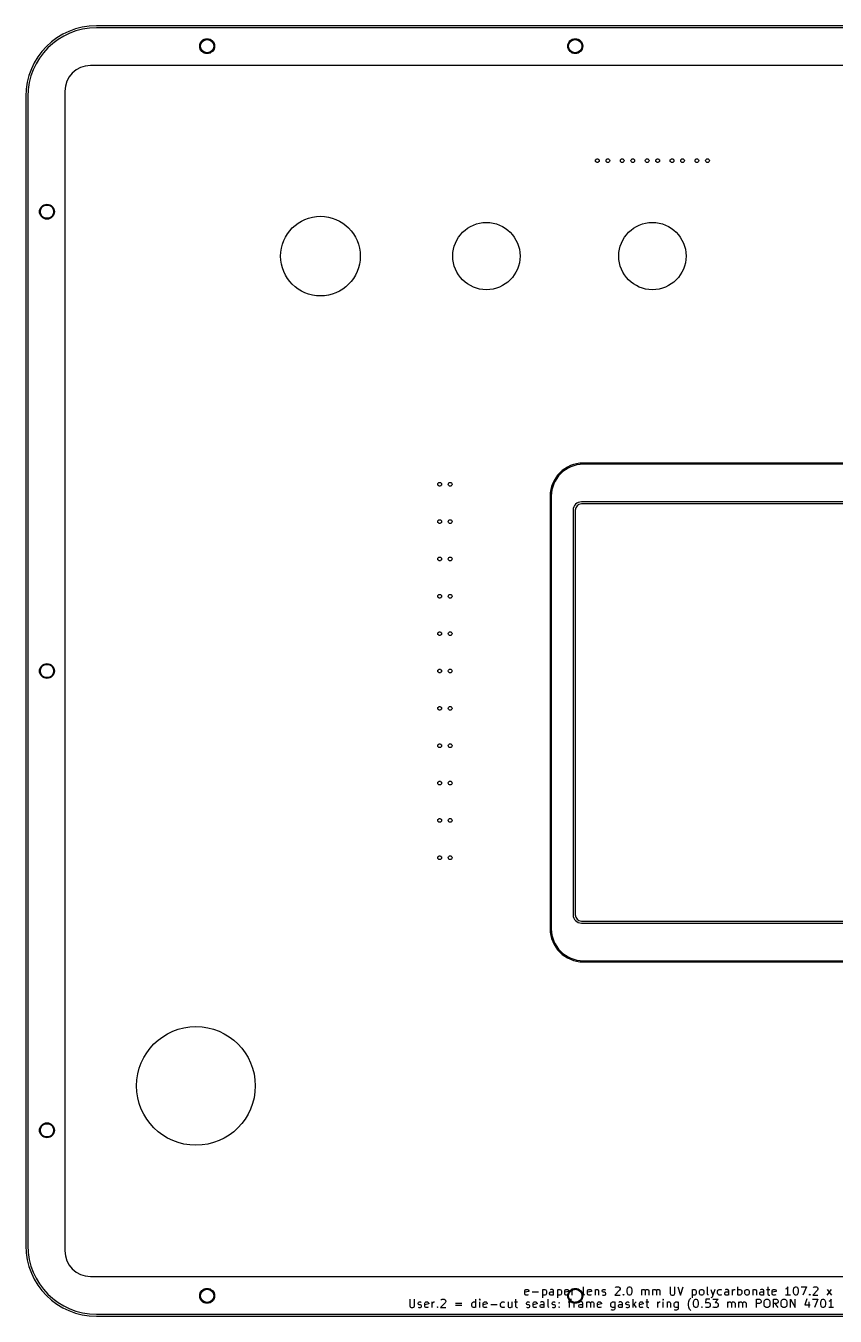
# Model space of a CAD drawing. Header units: millimetres. Extents: x 76 to 518, y -366 to -54.
# Drawn here: x 76 to 271, y -365.5 to -54.5 of the extents above; entities that cross this region are included whole.
import ezdxf

# ---------------------------------------------------------------- set-up
doc = ezdxf.new("R2010")
doc.units = ezdxf.units.MM
doc.layers.add('BLACK', color=7, linetype='CONTINUOUS')
doc.layers.add('WHITE', color=7, linetype='CONTINUOUS')

msp = doc.modelspace()

# ---------------------------------------------------------------- linework, layer by layer
at = {"layer": 'BLACK'}
for centre, radius in [((119.7, -59.4), 1.6), ((208.4, -59.4), 1.6), ((213.73, -87), 0.45), ((216.27, -87), 0.45), ((219.73, -87), 0.45), ((222.27, -87), 0.45), ((225.73, -87), 0.45), ((228.27, -87), 0.45), ((231.73, -87), 0.45), ((234.27, -87), 0.45), ((237.73, -87), 0.45), ((240.27, -87), 0.45), ((81.1, -99.3), 1.6), ((147, -110), 9.599999), ((187, -110), 8.099999), ((227, -110), 8.099999), ((175.73, -165), 0.45), ((178.27, -165), 0.45), ((175.73, -174), 0.45), ((178.27, -174), 0.45), ((175.73, -183), 0.45), ((178.27, -183), 0.45), ((175.73, -192), 0.45), ((178.27, -192), 0.45), ((175.73, -201), 0.45), ((178.27, -201), 0.45), ((81.1, -210), 1.6), ((175.73, -210), 0.45), ((178.27, -210), 0.45), ((175.73, -219), 0.45), ((178.27, -219), 0.45), ((175.73, -228), 0.45), ((178.27, -228), 0.45), ((175.73, -237), 0.45), ((178.27, -237), 0.45), ((175.73, -246), 0.45), ((178.27, -246), 0.45), ((175.73, -255), 0.45), ((178.27, -255), 0.45), ((117, -310), 14.299999), ((81.1, -320.7), 1.6), ((119.7, -360.6), 1.6), ((208.4, -360.6), 1.6)]:
    msp.add_circle(centre, radius, dxfattribs=at)
at = {"layer": 'WHITE', "linetype": 'CONTINUOUS'}
for p, q in [((501, -54.5), (93, -54.5)), ((501, -55), (93, -55)), ((502.45, -64.099999), (91.549999, -64.099999)), ((76, -71.5), (76, -348.5)), ((76.5, -71.5), (76.5, -348.5)), ((85.399999, -70.25), (85.399999, -349.75)), ((383.659999, -159.88), (210.34, -159.88)), ((383.659999, -160.18), (210.34, -160.18)), ((202.34, -167.88), (202.34, -272.12)), ((202.64, -167.88), (202.64, -272.12)), ((376.24, -169.245), (209.89, -169.245)), ((376.24, -169.745), (209.89, -169.745)), ((207.89, -171.245), (207.89, -268.755)), ((208.39, -171.245), (208.39, -268.755)), ((209.89, -270.255), (376.24, -270.255)), ((209.89, -270.755), (376.24, -270.755)), ((210.34, -279.82), (383.659999, -279.82)), ((210.34, -280.12), (383.659999, -280.12)), ((91.549999, -355.9), (502.45, -355.9)), ((196.238084, -359.362019), (196.333322, -359.171542)), ((196.238084, -360.123923), (196.238084, -359.362019)), ((197.190465, -359.552495), (196.238084, -359.742971)), ((196.333322, -360.3144), (196.238084, -360.123923)), ((196.333322, -359.171542), (196.523798, -359.076304)), ((196.523798, -360.409638), (196.333322, -360.3144)), ((196.523798, -359.076304), (196.904751, -359.076304)), ((196.904751, -360.409638), (196.523798, -360.409638)), ((196.904751, -359.076304), (197.095227, -359.171542)), ((197.095227, -360.3144), (196.904751, -360.409638)), ((197.095227, -359.171542), (197.190465, -359.362019)), ((197.190465, -359.362019), (197.190465, -359.552495)), ((198.047608, -359.647733), (199.571418, -359.647733)), ((200.523798, -359.076304), (200.523798, -361.076304)), ((200.523798, -359.171542), (200.714274, -359.076304)), ((200.714274, -360.409638), (200.523798, -360.3144)), ((200.714274, -359.076304), (201.095227, -359.076304)), ((201.095227, -360.409638), (200.714274, -360.409638)), ((201.095227, -359.076304), (201.285703, -359.171542)), ((201.285703, -360.3144), (201.095227, -360.409638)), ((201.285703, -359.171542), (201.380941, -359.26678)), ((201.380941, -360.219161), (201.285703, -360.3144)), ((201.380941, -359.26678), (201.476179, -359.457257)), ((201.476179, -360.028685), (201.380941, -360.219161)), ((201.476179, -359.457257), (201.476179, -360.028685)), ((202.238084, -359.933447), (202.333322, -359.742971)), ((202.238084, -360.123923), (202.238084, -359.933447)), ((202.333322, -360.3144), (202.238084, -360.123923)), ((202.523798, -359.076304), (202.333322, -359.171542)), ((202.333322, -359.742971), (202.523798, -359.647733)), ((202.523798, -360.409638), (202.333322, -360.3144)), ((202.904751, -359.076304), (202.523798, -359.076304)), ((202.523798, -359.647733), (202.999989, -359.647733)), ((202.999989, -360.409638), (202.523798, -360.409638)), ((203.095227, -359.171542), (202.904751, -359.076304)), ((202.999989, -359.647733), (203.190465, -359.552495)), ((203.190465, -360.3144), (202.999989, -360.409638)), ((203.190465, -359.362019), (203.095227, -359.171542)), ((203.190465, -360.409638), (203.190465, -359.362019)), ((204.142846, -359.076304), (204.142846, -361.076304)), ((204.142846, -359.171542), (204.333322, -359.076304)), ((204.333322, -360.409638), (204.142846, -360.3144)), ((204.333322, -359.076304), (204.714275, -359.076304)), ((204.714275, -360.409638), (204.333322, -360.409638)), ((204.714275, -359.076304), (204.904751, -359.171542)), ((204.904751, -360.3144), (204.714275, -360.409638)), ((204.904751, -359.171542), (204.999989, -359.26678)), ((204.999989, -360.219161), (204.904751, -360.3144)), ((204.999989, -359.26678), (205.095227, -359.457257)), ((205.095227, -360.028685), (204.999989, -360.219161)), ((205.095227, -359.457257), (205.095227, -360.028685)), ((205.857132, -359.362019), (205.95237, -359.171542)), ((205.857132, -360.123923), (205.857132, -359.362019)), ((206.809513, -359.552495), (205.857132, -359.742971)), ((205.95237, -360.3144), (205.857132, -360.123923)), ((205.95237, -359.171542), (206.142846, -359.076304)), ((206.142846, -360.409638), (205.95237, -360.3144)), ((206.142846, -359.076304), (206.523799, -359.076304)), ((206.523799, -360.409638), (206.142846, -360.409638)), ((206.523799, -359.076304), (206.714275, -359.171542)), ((206.714275, -360.3144), (206.523799, -360.409638)), ((206.714275, -359.171542), (206.809513, -359.362019)), ((206.809513, -359.362019), (206.809513, -359.552495)), ((207.666656, -360.409638), (207.666656, -359.076304)), ((207.666656, -359.457257), (207.761894, -359.26678)), ((207.761894, -359.26678), (207.857132, -359.171542)), ((207.857132, -359.171542), (208.047608, -359.076304)), ((208.047608, -359.076304), (208.238085, -359.076304)), ((210.428561, -360.123923), (210.428561, -358.409638)), ((210.523799, -360.3144), (210.428561, -360.123923)), ((210.714275, -360.409638), (210.523799, -360.3144)), ((211.380942, -359.362019), (211.47618, -359.171542)), ((211.380942, -360.123923), (211.380942, -359.362019)), ((212.333323, -359.552495), (211.380942, -359.742971)), ((211.47618, -360.3144), (211.380942, -360.123923)), ((211.47618, -359.171542), (211.666656, -359.076304)), ((211.666656, -360.409638), (211.47618, -360.3144)), ((211.666656, -359.076304), (212.047609, -359.076304)), ((212.047609, -360.409638), (211.666656, -360.409638)), ((212.047609, -359.076304), (212.238085, -359.171542)), ((212.238085, -360.3144), (212.047609, -360.409638)), ((212.238085, -359.171542), (212.333323, -359.362019)), ((212.333323, -359.362019), (212.333323, -359.552495)), ((213.190466, -359.076304), (213.190466, -360.409638)), ((213.190466, -359.26678), (213.285704, -359.171542)), ((213.285704, -359.171542), (213.47618, -359.076304)), ((213.47618, -359.076304), (213.761895, -359.076304)), ((213.761895, -359.076304), (213.952371, -359.171542)), ((213.952371, -359.171542), (214.047609, -359.362019)), ((214.047609, -359.362019), (214.047609, -360.409638)), ((214.904752, -359.362019), (214.99999, -359.171542)), ((214.904752, -359.457257), (214.904752, -359.362019)), ((214.99999, -359.647733), (214.904752, -359.457257)), ((214.904752, -360.3144), (215.095228, -360.409638)), ((214.99999, -359.171542), (215.190466, -359.076304)), ((215.190466, -359.742971), (214.99999, -359.647733)), ((215.095228, -360.409638), (215.47618, -360.409638)), ((215.190466, -359.076304), (215.47618, -359.076304)), ((215.47618, -359.742971), (215.190466, -359.742971)), ((215.47618, -359.076304), (215.666657, -359.171542)), ((215.666657, -359.838209), (215.47618, -359.742971)), ((215.47618, -360.409638), (215.666657, -360.3144)), ((215.761895, -360.028685), (215.666657, -359.838209)), ((215.666657, -360.3144), (215.761895, -360.123923)), ((215.761895, -360.123923), (215.761895, -360.028685)), ((219.095229, -359.26678), (217.952372, -360.409638)), ((217.952372, -360.409638), (219.190467, -360.409638)), ((218.04761, -358.600114), (218.142848, -358.504876)), ((218.142848, -358.504876), (218.333324, -358.409638)), ((218.333324, -358.409638), (218.809515, -358.409638)), ((218.809515, -358.409638), (218.999991, -358.504876)), ((218.999991, -358.504876), (219.095229, -358.600114)), ((219.095229, -358.600114), (219.190467, -358.79059)), ((219.190467, -358.981066), (219.095229, -359.26678)), ((219.190467, -358.79059), (219.190467, -358.981066)), ((219.952372, -360.3144), (220.04761, -360.219161)), ((220.04761, -360.409638), (219.952372, -360.3144)), ((220.04761, -360.219161), (220.142848, -360.3144)), ((220.04761, -360.219161), (220.04761, -360.409638)), ((220.142848, -360.3144), (220.04761, -360.409638)), ((220.904753, -359.171542), (220.999991, -358.79059)), ((220.904753, -359.647733), (220.904753, -359.171542)), ((220.999991, -360.028685), (220.904753, -359.647733)), ((220.999991, -358.79059), (221.095229, -358.600114)), ((221.095229, -360.219161), (220.999991, -360.028685)), ((221.095229, -358.600114), (221.190467, -358.504876)), ((221.190467, -360.3144), (221.095229, -360.219161)), ((221.190467, -358.504876), (221.380943, -358.409638)), ((221.380943, -360.409638), (221.190467, -360.3144)), ((221.380943, -358.409638), (221.57142, -358.409638)), ((221.57142, -360.409638), (221.380943, -360.409638)), ((221.57142, -358.409638), (221.761896, -358.504876)), ((221.761896, -360.3144), (221.57142, -360.409638)), ((221.761896, -358.504876), (221.857134, -358.600114)), ((221.857134, -360.219161), (221.761896, -360.3144)), ((221.857134, -358.600114), (221.952372, -358.79059)), ((221.952372, -360.028685), (221.857134, -360.219161)), ((221.952372, -358.79059), (222.04761, -359.171542)), ((222.04761, -359.647733), (221.952372, -360.028685)), ((222.04761, -359.171542), (222.04761, -359.647733)), ((224.428563, -360.409638), (224.428563, -359.076304)), ((224.428563, -359.26678), (224.523801, -359.171542)), ((224.523801, -359.171542), (224.714277, -359.076304)), ((224.714277, -359.076304), (224.999992, -359.076304)), ((224.999992, -359.076304), (225.190468, -359.171542)), ((225.190468, -359.171542), (225.285706, -359.362019)), ((225.285706, -359.362019), (225.380944, -359.171542)), ((225.285706, -359.362019), (225.285706, -360.409638)), ((225.380944, -359.171542), (225.57142, -359.076304)), ((225.57142, -359.076304), (225.857134, -359.076304)), ((225.857134, -359.076304), (226.047611, -359.171542)), ((226.047611, -359.171542), (226.142849, -359.362019)), ((226.142849, -359.362019), (226.142849, -360.409638)), ((227.09523, -360.409638), (227.09523, -359.076304)), ((227.09523, -359.26678), (227.190468, -359.171542)), ((227.190468, -359.171542), (227.380944, -359.076304)), ((227.380944, -359.076304), (227.666659, -359.076304)), ((227.666659, -359.076304), (227.857135, -359.171542)), ((227.857135, -359.171542), (227.952373, -359.362019)), ((227.952373, -359.362019), (228.047611, -359.171542)), ((227.952373, -359.362019), (227.952373, -360.409638)), ((228.047611, -359.171542), (228.238087, -359.076304)), ((228.238087, -359.076304), (228.523801, -359.076304)), ((228.523801, -359.076304), (228.714278, -359.171542)), ((228.714278, -359.171542), (228.809516, -359.362019)), ((228.809516, -359.362019), (228.809516, -360.409638)), ((231.285707, -358.409638), (231.285707, -360.028685)), ((231.285707, -360.028685), (231.380945, -360.219161)), ((231.380945, -360.219161), (231.476183, -360.3144)), ((231.476183, -360.3144), (231.666659, -360.409638)), ((231.666659, -360.409638), (232.047612, -360.409638)), ((232.047612, -360.409638), (232.238088, -360.3144)), ((232.238088, -360.3144), (232.333326, -360.219161)), ((232.333326, -360.219161), (232.428564, -360.028685)), ((232.428564, -360.028685), (232.428564, -358.409638)), ((233.095231, -358.409638), (233.761897, -360.409638)), ((233.761897, -360.409638), (234.428564, -358.409638)), ((236.619041, -359.076304), (236.619041, -361.076304)), ((236.619041, -359.171542), (236.809517, -359.076304)), ((236.809517, -360.409638), (236.619041, -360.3144)), ((236.809517, -359.076304), (237.19047, -359.076304)), ((237.19047, -360.409638), (236.809517, -360.409638)), ((237.19047, -359.076304), (237.380946, -359.171542)), ((237.380946, -360.3144), (237.19047, -360.409638)), ((237.380946, -359.171542), (237.476184, -359.26678)), ((237.476184, -360.219161), (237.380946, -360.3144)), ((237.476184, -359.26678), (237.571422, -359.457257)), ((237.571422, -360.028685), (237.476184, -360.219161)), ((237.571422, -359.457257), (237.571422, -360.028685)), ((238.333327, -359.457257), (238.428565, -359.26678)), ((238.333327, -360.028685), (238.333327, -359.457257)), ((238.428565, -360.219161), (238.333327, -360.028685)), ((238.428565, -359.26678), (238.523803, -359.171542)), ((238.523803, -360.3144), (238.428565, -360.219161)), ((238.523803, -359.171542), (238.714279, -359.076304)), ((238.714279, -360.409638), (238.523803, -360.3144)), ((238.714279, -359.076304), (238.999994, -359.076304)), ((238.999994, -360.409638), (238.714279, -360.409638)), ((238.999994, -359.076304), (239.19047, -359.171542)), ((239.19047, -360.3144), (238.999994, -360.409638)), ((239.19047, -359.171542), (239.285708, -359.26678)), ((239.285708, -360.219161), (239.19047, -360.3144)), ((239.285708, -359.26678), (239.380946, -359.457257)), ((239.380946, -360.028685), (239.285708, -360.219161)), ((239.380946, -359.457257), (239.380946, -360.028685)), ((240.238089, -360.123923), (240.238089, -358.409638)), ((240.333327, -360.3144), (240.238089, -360.123923)), ((240.523803, -360.409638), (240.333327, -360.3144)), ((241.095232, -359.076304), (241.571422, -360.409638)), ((241.571422, -360.409638), (241.380946, -360.885828)), ((242.047613, -359.076304), (241.571422, -360.409638)), ((242.71428, -359.457257), (242.809518, -359.26678)), ((242.71428, -360.028685), (242.71428, -359.457257)), ((242.809518, -360.219161), (242.71428, -360.028685)), ((242.809518, -359.26678), (242.904756, -359.171542)), ((242.904756, -360.3144), (242.809518, -360.219161)), ((242.904756, -359.171542), (243.095232, -359.076304)), ((243.095232, -360.409638), (242.904756, -360.3144)), ((243.095232, -359.076304), (243.476185, -359.076304)), ((243.476185, -360.409638), (243.095232, -360.409638)), ((243.476185, -359.076304), (243.666661, -359.171542)), ((243.666661, -360.3144), (243.476185, -360.409638)), ((244.428566, -359.933447), (244.523804, -359.742971)), ((244.428566, -360.123923), (244.428566, -359.933447)), ((244.523804, -360.3144), (244.428566, -360.123923)), ((244.71428, -359.076304), (244.523804, -359.171542)), ((244.523804, -359.742971), (244.71428, -359.647733)), ((244.71428, -360.409638), (244.523804, -360.3144)), ((245.095233, -359.076304), (244.71428, -359.076304)), ((244.71428, -359.647733), (245.190471, -359.647733)), ((245.190471, -360.409638), (244.71428, -360.409638)), ((245.285709, -359.171542), (245.095233, -359.076304)), ((245.190471, -359.647733), (245.380947, -359.552495)), ((245.380947, -360.3144), (245.190471, -360.409638)), ((245.380947, -359.362019), (245.285709, -359.171542)), ((245.380947, -360.409638), (245.380947, -359.362019)), ((246.333328, -360.409638), (246.333328, -359.076304)), ((246.333328, -359.457257), (246.428566, -359.26678)), ((246.428566, -359.26678), (246.523804, -359.171542)), ((246.523804, -359.171542), (246.71428, -359.076304)), ((246.71428, -359.076304), (246.904757, -359.076304)), ((247.571423, -360.409638), (247.571423, -358.409638)), ((247.571423, -359.171542), (247.761899, -359.076304)), ((247.761899, -360.409638), (247.571423, -360.3144)), ((247.761899, -359.076304), (248.142852, -359.076304)), ((248.142852, -360.409638), (247.761899, -360.409638)), ((248.142852, -359.076304), (248.333328, -359.171542)), ((248.333328, -360.3144), (248.142852, -360.409638)), ((248.333328, -359.171542), (248.428566, -359.26678)), ((248.428566, -360.219161), (248.333328, -360.3144)), ((248.428566, -359.26678), (248.523804, -359.457257)), ((248.523804, -360.028685), (248.428566, -360.219161)), ((248.523804, -359.457257), (248.523804, -360.028685)), ((249.285709, -359.457257), (249.380947, -359.26678)), ((249.285709, -360.028685), (249.285709, -359.457257)), ((249.380947, -360.219161), (249.285709, -360.028685)), ((249.380947, -359.26678), (249.476185, -359.171542)), ((249.476185, -360.3144), (249.380947, -360.219161)), ((249.476185, -359.171542), (249.666661, -359.076304)), ((249.666661, -360.409638), (249.476185, -360.3144)), ((249.666661, -359.076304), (249.952376, -359.076304)), ((249.952376, -360.409638), (249.666661, -360.409638)), ((249.952376, -359.076304), (250.142852, -359.171542)), ((250.142852, -360.3144), (249.952376, -360.409638)), ((250.142852, -359.171542), (250.23809, -359.26678)), ((250.23809, -360.219161), (250.142852, -360.3144)), ((250.23809, -359.26678), (250.333328, -359.457257)), ((250.333328, -360.028685), (250.23809, -360.219161)), ((250.333328, -359.457257), (250.333328, -360.028685)), ((251.190471, -359.076304), (251.190471, -360.409638)), ((251.190471, -359.26678), (251.285709, -359.171542)), ((251.285709, -359.171542), (251.476185, -359.076304)), ((251.476185, -359.076304), (251.7619, -359.076304)), ((251.7619, -359.076304), (251.952376, -359.171542)), ((251.952376, -359.171542), (252.047614, -359.362019)), ((252.047614, -359.362019), (252.047614, -360.409638)), ((252.904757, -359.933447), (252.999995, -359.742971)), ((252.904757, -360.123923), (252.904757, -359.933447)), ((252.999995, -360.3144), (252.904757, -360.123923)), ((253.190471, -359.076304), (252.999995, -359.171542)), ((252.999995, -359.742971), (253.190471, -359.647733)), ((253.190471, -360.409638), (252.999995, -360.3144)), ((253.571424, -359.076304), (253.190471, -359.076304)), ((253.190471, -359.647733), (253.666662, -359.647733)), ((253.666662, -360.409638), (253.190471, -360.409638)), ((253.7619, -359.171542), (253.571424, -359.076304)), ((253.666662, -359.647733), (253.857138, -359.552495)), ((253.857138, -360.3144), (253.666662, -360.409638)), ((253.857138, -359.362019), (253.7619, -359.171542)), ((253.857138, -360.409638), (253.857138, -359.362019)), ((254.523805, -359.076304), (255.285709, -359.076304)), ((254.809519, -358.409638), (254.809519, -360.123923)), ((254.809519, -360.123923), (254.904757, -360.3144)), ((254.904757, -360.3144), (255.095233, -360.409638)), ((255.095233, -360.409638), (255.285709, -360.409638)), ((255.857138, -359.362019), (255.952376, -359.171542)), ((255.857138, -360.123923), (255.857138, -359.362019)), ((256.809519, -359.552495), (255.857138, -359.742971)), ((255.952376, -360.3144), (255.857138, -360.123923)), ((255.952376, -359.171542), (256.142852, -359.076304)), ((256.142852, -360.409638), (255.952376, -360.3144)), ((256.142852, -359.076304), (256.523805, -359.076304)), ((256.523805, -360.409638), (256.142852, -360.409638)), ((256.523805, -359.076304), (256.714281, -359.171542)), ((256.714281, -360.3144), (256.523805, -360.409638)), ((256.714281, -359.171542), (256.809519, -359.362019)), ((256.809519, -359.362019), (256.809519, -359.552495)), ((259.28571, -358.885828), (259.095234, -358.981066)), ((260.238091, -360.409638), (259.095234, -360.409638)), ((259.476186, -358.695352), (259.28571, -358.885828)), ((259.666662, -358.409638), (259.476186, -358.695352)), ((259.666662, -360.409638), (259.666662, -358.409638)), ((260.999996, -359.171542), (261.095234, -358.79059)), ((260.999996, -359.647733), (260.999996, -359.171542)), ((261.095234, -360.028685), (260.999996, -359.647733)), ((261.095234, -358.79059), (261.190472, -358.600114)), ((261.190472, -360.219161), (261.095234, -360.028685)), ((261.190472, -358.600114), (261.28571, -358.504876)), ((261.28571, -360.3144), (261.190472, -360.219161)), ((261.28571, -358.504876), (261.476186, -358.409638)), ((261.476186, -360.409638), (261.28571, -360.3144)), ((261.476186, -358.409638), (261.666663, -358.409638)), ((261.666663, -360.409638), (261.476186, -360.409638)), ((261.666663, -358.409638), (261.857139, -358.504876)), ((261.857139, -360.3144), (261.666663, -360.409638)), ((261.857139, -358.504876), (261.952377, -358.600114)), ((261.952377, -360.219161), (261.857139, -360.3144)), ((261.952377, -358.600114), (262.047615, -358.79059)), ((262.047615, -360.028685), (261.952377, -360.219161)), ((262.047615, -358.79059), (262.142853, -359.171542)), ((262.142853, -359.647733), (262.047615, -360.028685)), ((262.142853, -359.171542), (262.142853, -359.647733)), ((262.80952, -358.409638), (264.142853, -358.409638)), ((264.142853, -358.409638), (263.28571, -360.409638)), ((264.80952, -360.3144), (264.904758, -360.219161)), ((264.904758, -360.409638), (264.80952, -360.3144)), ((264.904758, -360.219161), (264.999996, -360.3144)), ((264.904758, -360.219161), (264.904758, -360.409638)), ((264.999996, -360.3144), (264.904758, -360.409638)), ((266.80952, -359.26678), (265.666663, -360.409638)), ((265.666663, -360.409638), (266.904758, -360.409638)), ((265.761901, -358.600114), (265.857139, -358.504876)), ((265.857139, -358.504876), (266.047615, -358.409638)), ((266.047615, -358.409638), (266.523806, -358.409638)), ((266.523806, -358.409638), (266.714282, -358.504876)), ((266.714282, -358.504876), (266.80952, -358.600114)), ((266.80952, -358.600114), (266.904758, -358.79059)), ((266.904758, -358.981066), (266.80952, -359.26678)), ((266.904758, -358.79059), (266.904758, -358.981066)), ((269.095235, -360.409638), (270.142854, -359.076304)), ((269.095235, -359.076304), (270.142854, -360.409638)), ((168.523797, -361.409638), (168.523797, -363.028685)), ((168.523797, -363.028685), (168.619035, -363.219161)), ((168.619035, -363.219161), (168.714273, -363.3144)), ((168.714273, -363.3144), (168.904749, -363.409638)), ((168.904749, -363.409638), (169.285702, -363.409638)), ((169.285702, -363.409638), (169.476178, -363.3144)), ((169.476178, -363.3144), (169.571416, -363.219161)), ((169.571416, -363.219161), (169.666654, -363.028685)), ((169.666654, -363.028685), (169.666654, -361.409638)), ((170.523797, -362.362019), (170.619035, -362.171542)), ((170.523797, -362.457257), (170.523797, -362.362019)), ((170.619035, -362.647733), (170.523797, -362.457257)), ((170.523797, -363.3144), (170.714273, -363.409638)), ((170.619035, -362.171542), (170.809511, -362.076304)), ((170.809511, -362.742971), (170.619035, -362.647733)), ((170.714273, -363.409638), (171.095225, -363.409638)), ((170.809511, -362.076304), (171.095225, -362.076304)), ((171.095225, -362.742971), (170.809511, -362.742971)), ((171.095225, -362.076304), (171.285702, -362.171542)), ((171.285702, -362.838209), (171.095225, -362.742971)), ((171.095225, -363.409638), (171.285702, -363.3144)), ((171.38094, -363.028685), (171.285702, -362.838209)), ((171.285702, -363.3144), (171.38094, -363.123923)), ((171.38094, -363.123923), (171.38094, -363.028685)), ((172.142845, -362.362019), (172.238083, -362.171542)), ((172.142845, -363.123923), (172.142845, -362.362019)), ((173.095226, -362.552495), (172.142845, -362.742971)), ((172.238083, -363.3144), (172.142845, -363.123923)), ((172.238083, -362.171542), (172.428559, -362.076304)), ((172.428559, -363.409638), (172.238083, -363.3144)), ((172.428559, -362.076304), (172.809512, -362.076304)), ((172.809512, -363.409638), (172.428559, -363.409638)), ((172.809512, -362.076304), (172.999988, -362.171542)), ((172.999988, -363.3144), (172.809512, -363.409638)), ((172.999988, -362.171542), (173.095226, -362.362019)), ((173.095226, -362.362019), (173.095226, -362.552495)), ((173.952369, -363.409638), (173.952369, -362.076304)), ((173.952369, -362.457257), (174.047607, -362.26678)), ((174.047607, -362.26678), (174.142845, -362.171542)), ((174.142845, -362.171542), (174.333321, -362.076304)), ((174.333321, -362.076304), (174.523798, -362.076304)), ((175.095226, -363.3144), (175.190464, -363.219161)), ((175.190464, -363.409638), (175.095226, -363.3144)), ((175.190464, -363.219161), (175.285702, -363.3144)), ((175.190464, -363.219161), (175.190464, -363.409638)), ((175.285702, -363.3144), (175.190464, -363.409638)), ((177.095226, -362.26678), (175.952369, -363.409638)), ((175.952369, -363.409638), (177.190464, -363.409638)), ((176.047607, -361.600114), (176.142845, -361.504876)), ((176.142845, -361.504876), (176.333321, -361.409638)), ((176.333321, -361.409638), (176.809512, -361.409638)), ((176.809512, -361.409638), (176.999988, -361.504876)), ((176.999988, -361.504876), (177.095226, -361.600114)), ((177.095226, -361.600114), (177.190464, -361.79059)), ((177.190464, -361.981066), (177.095226, -362.26678)), ((177.190464, -361.79059), (177.190464, -361.981066)), ((179.571417, -362.362019), (181.095227, -362.362019)), ((181.095227, -362.933447), (179.571417, -362.933447)), ((183.476179, -362.457257), (183.571417, -362.26678)), ((183.476179, -363.028685), (183.476179, -362.457257)), ((183.571417, -363.219161), (183.476179, -363.028685)), ((183.571417, -362.26678), (183.666655, -362.171542)), ((183.666655, -363.3144), (183.571417, -363.219161)), ((183.666655, -362.171542), (183.857131, -362.076304)), ((183.857131, -363.409638), (183.666655, -363.3144)), ((183.857131, -362.076304), (184.238084, -362.076304)), ((184.238084, -363.409638), (183.857131, -363.409638)), ((184.238084, -362.076304), (184.42856, -362.171542)), ((184.42856, -363.3144), (184.238084, -363.409638)), ((184.42856, -363.409638), (184.42856, -361.409638)), ((185.380941, -361.409638), (185.285703, -361.504876)), ((185.285703, -361.504876), (185.380941, -361.600114)), ((185.476179, -361.504876), (185.380941, -361.409638)), ((185.380941, -361.409638), (185.380941, -361.600114)), ((185.380941, -361.600114), (185.476179, -361.504876)), ((185.380941, -363.409638), (185.380941, -362.076304)), ((186.238084, -362.362019), (186.333322, -362.171542)), ((186.238084, -363.123923), (186.238084, -362.362019)), ((187.190465, -362.552495), (186.238084, -362.742971)), ((186.333322, -363.3144), (186.238084, -363.123923)), ((186.333322, -362.171542), (186.523798, -362.076304)), ((186.523798, -363.409638), (186.333322, -363.3144)), ((186.523798, -362.076304), (186.904751, -362.076304)), ((186.904751, -363.409638), (186.523798, -363.409638)), ((186.904751, -362.076304), (187.095227, -362.171542)), ((187.095227, -363.3144), (186.904751, -363.409638)), ((187.095227, -362.171542), (187.190465, -362.362019)), ((187.190465, -362.362019), (187.190465, -362.552495)), ((188.047608, -362.647733), (189.571418, -362.647733)), ((190.42856, -362.457257), (190.523798, -362.26678)), ((190.42856, -363.028685), (190.42856, -362.457257)), ((190.523798, -363.219161), (190.42856, -363.028685)), ((190.523798, -362.26678), (190.619036, -362.171542)), ((190.619036, -363.3144), (190.523798, -363.219161)), ((190.619036, -362.171542), (190.809512, -362.076304)), ((190.809512, -363.409638), (190.619036, -363.3144)), ((190.809512, -362.076304), (191.190465, -362.076304)), ((191.190465, -363.409638), (190.809512, -363.409638)), ((191.190465, -362.076304), (191.380941, -362.171542)), ((191.380941, -363.3144), (191.190465, -363.409638)), ((192.238084, -362.076304), (192.238084, -363.123923)), ((192.238084, -363.123923), (192.333322, -363.3144)), ((192.333322, -363.3144), (192.523798, -363.409638)), ((192.523798, -363.409638), (192.809513, -363.409638)), ((192.809513, -363.409638), (192.999989, -363.3144)), ((192.999989, -363.3144), (193.095227, -363.219161)), ((193.095227, -362.076304), (193.095227, -363.409638)), ((193.761894, -362.076304), (194.523798, -362.076304)), ((194.047608, -361.409638), (194.047608, -363.123923)), ((194.047608, -363.123923), (194.142846, -363.3144)), ((194.142846, -363.3144), (194.333322, -363.409638)), ((194.333322, -363.409638), (194.523798, -363.409638)), ((196.619037, -362.362019), (196.714275, -362.171542)), ((196.619037, -362.457257), (196.619037, -362.362019)), ((196.714275, -362.647733), (196.619037, -362.457257)), ((196.619037, -363.3144), (196.809513, -363.409638)), ((196.714275, -362.171542), (196.904751, -362.076304)), ((196.904751, -362.742971), (196.714275, -362.647733)), ((196.809513, -363.409638), (197.190465, -363.409638)), ((196.904751, -362.076304), (197.190465, -362.076304)), ((197.190465, -362.742971), (196.904751, -362.742971)), ((197.190465, -362.076304), (197.380942, -362.171542)), ((197.380942, -362.838209), (197.190465, -362.742971)), ((197.190465, -363.409638), (197.380942, -363.3144)), ((197.47618, -363.028685), (197.380942, -362.838209)), ((197.380942, -363.3144), (197.47618, -363.123923)), ((197.47618, -363.123923), (197.47618, -363.028685)), ((198.238085, -362.362019), (198.333323, -362.171542)), ((198.238085, -363.123923), (198.238085, -362.362019)), ((199.190466, -362.552495), (198.238085, -362.742971)), ((198.333323, -363.3144), (198.238085, -363.123923)), ((198.333323, -362.171542), (198.523799, -362.076304)), ((198.523799, -363.409638), (198.333323, -363.3144)), ((198.523799, -362.076304), (198.904752, -362.076304)), ((198.904752, -363.409638), (198.523799, -363.409638)), ((198.904752, -362.076304), (199.095228, -362.171542)), ((199.095228, -363.3144), (198.904752, -363.409638)), ((199.095228, -362.171542), (199.190466, -362.362019)), ((199.190466, -362.362019), (199.190466, -362.552495)), ((199.952371, -362.933447), (200.047609, -362.742971)), ((199.952371, -363.123923), (199.952371, -362.933447)), ((200.047609, -363.3144), (199.952371, -363.123923)), ((200.238085, -362.076304), (200.047609, -362.171542)), ((200.047609, -362.742971), (200.238085, -362.647733)), ((200.238085, -363.409638), (200.047609, -363.3144)), ((200.619038, -362.076304), (200.238085, -362.076304)), ((200.238085, -362.647733), (200.714276, -362.647733)), ((200.714276, -363.409638), (200.238085, -363.409638)), ((200.809514, -362.171542), (200.619038, -362.076304)), ((200.714276, -362.647733), (200.904752, -362.552495)), ((200.904752, -363.3144), (200.714276, -363.409638)), ((200.904752, -362.362019), (200.809514, -362.171542)), ((200.904752, -363.409638), (200.904752, -362.362019)), ((201.857133, -363.123923), (201.857133, -361.409638)), ((201.952371, -363.3144), (201.857133, -363.123923)), ((202.142847, -363.409638), (201.952371, -363.3144)), ((202.809514, -362.362019), (202.904752, -362.171542)), ((202.809514, -362.457257), (202.809514, -362.362019)), ((202.904752, -362.647733), (202.809514, -362.457257)), ((202.809514, -363.3144), (202.99999, -363.409638)), ((202.904752, -362.171542), (203.095228, -362.076304)), ((203.095228, -362.742971), (202.904752, -362.647733)), ((202.99999, -363.409638), (203.380942, -363.409638)), ((203.095228, -362.076304), (203.380942, -362.076304)), ((203.380942, -362.742971), (203.095228, -362.742971)), ((203.380942, -362.076304), (203.571419, -362.171542)), ((203.571419, -362.838209), (203.380942, -362.742971)), ((203.380942, -363.409638), (203.571419, -363.3144)), ((203.666657, -363.028685), (203.571419, -362.838209)), ((203.571419, -363.3144), (203.666657, -363.123923)), ((203.666657, -363.123923), (203.666657, -363.028685)), ((204.428562, -362.26678), (204.5238, -362.171542)), ((204.5238, -362.362019), (204.428562, -362.26678)), ((204.428562, -363.3144), (204.5238, -363.219161)), ((204.5238, -363.409638), (204.428562, -363.3144)), ((204.5238, -362.171542), (204.619038, -362.26678)), ((204.5238, -362.171542), (204.5238, -362.362019)), ((204.619038, -362.26678), (204.5238, -362.362019)), ((204.5238, -363.219161), (204.619038, -363.3144)), ((204.5238, -363.219161), (204.5238, -363.409638)), ((204.619038, -363.3144), (204.5238, -363.409638)), ((206.714277, -362.076304), (207.476181, -362.076304)), ((206.999991, -361.695352), (207.095229, -361.504876)), ((206.999991, -363.409638), (206.999991, -361.695352)), ((207.095229, -361.504876), (207.285705, -361.409638)), ((207.285705, -361.409638), (207.476181, -361.409638)), ((208.142848, -363.409638), (208.142848, -362.076304)), ((208.142848, -362.457257), (208.238086, -362.26678)), ((208.238086, -362.26678), (208.333324, -362.171542)), ((208.333324, -362.171542), (208.5238, -362.076304)), ((208.5238, -362.076304), (208.714277, -362.076304)), ((209.285705, -362.933447), (209.380943, -362.742971)), ((209.285705, -363.123923), (209.285705, -362.933447)), ((209.380943, -363.3144), (209.285705, -363.123923)), ((209.571419, -362.076304), (209.380943, -362.171542)), ((209.380943, -362.742971), (209.571419, -362.647733)), ((209.571419, -363.409638), (209.380943, -363.3144)), ((209.952372, -362.076304), (209.571419, -362.076304)), ((209.571419, -362.647733), (210.04761, -362.647733)), ((210.04761, -363.409638), (209.571419, -363.409638)), ((210.142848, -362.171542), (209.952372, -362.076304)), ((210.04761, -362.647733), (210.238086, -362.552495)), ((210.238086, -363.3144), (210.04761, -363.409638)), ((210.238086, -362.362019), (210.142848, -362.171542)), ((210.238086, -363.409638), (210.238086, -362.362019)), ((211.190467, -363.409638), (211.190467, -362.076304)), ((211.190467, -362.26678), (211.285705, -362.171542)), ((211.285705, -362.171542), (211.476181, -362.076304)), ((211.476181, -362.076304), (211.761896, -362.076304)), ((211.761896, -362.076304), (211.952372, -362.171542)), ((211.952372, -362.171542), (212.04761, -362.362019)), ((212.04761, -362.362019), (212.142848, -362.171542)), ((212.04761, -362.362019), (212.04761, -363.409638)), ((212.142848, -362.171542), (212.333324, -362.076304)), ((212.333324, -362.076304), (212.619038, -362.076304)), ((212.619038, -362.076304), (212.809515, -362.171542)), ((212.809515, -362.171542), (212.904753, -362.362019)), ((212.904753, -362.362019), (212.904753, -363.409638)), ((213.761896, -362.362019), (213.857134, -362.171542)), ((213.761896, -363.123923), (213.761896, -362.362019)), ((214.714277, -362.552495), (213.761896, -362.742971)), ((213.857134, -363.3144), (213.761896, -363.123923)), ((213.857134, -362.171542), (214.04761, -362.076304)), ((214.04761, -363.409638), (213.857134, -363.3144)), ((214.04761, -362.076304), (214.428563, -362.076304)), ((214.428563, -363.409638), (214.04761, -363.409638)), ((214.428563, -362.076304), (214.619039, -362.171542)), ((214.619039, -363.3144), (214.428563, -363.409638)), ((214.619039, -362.171542), (214.714277, -362.362019)), ((214.714277, -362.362019), (214.714277, -362.552495)), ((216.999992, -362.457257), (217.09523, -362.26678)), ((216.999992, -363.028685), (216.999992, -362.457257)), ((217.09523, -363.219161), (216.999992, -363.028685)), ((217.09523, -362.26678), (217.190468, -362.171542)), ((217.190468, -363.3144), (217.09523, -363.219161)), ((217.190468, -362.171542), (217.380944, -362.076304)), ((217.380944, -363.409638), (217.190468, -363.3144)), ((217.380944, -362.076304), (217.761897, -362.076304)), ((217.761897, -363.409638), (217.380944, -363.409638)), ((217.761897, -362.076304), (217.952373, -362.171542)), ((217.952373, -363.3144), (217.761897, -363.409638)), ((217.952373, -363.695352), (217.857135, -363.885828)), ((217.952373, -362.076304), (217.952373, -363.695352)), ((218.809516, -362.933447), (218.904754, -362.742971)), ((218.809516, -363.123923), (218.809516, -362.933447)), ((218.904754, -363.3144), (218.809516, -363.123923)), ((219.09523, -362.076304), (218.904754, -362.171542)), ((218.904754, -362.742971), (219.09523, -362.647733)), ((219.09523, -363.409638), (218.904754, -363.3144)), ((219.476183, -362.076304), (219.09523, -362.076304)), ((219.09523, -362.647733), (219.571421, -362.647733)), ((219.571421, -363.409638), (219.09523, -363.409638)), ((219.666659, -362.171542), (219.476183, -362.076304)), ((219.571421, -362.647733), (219.761897, -362.552495)), ((219.761897, -363.3144), (219.571421, -363.409638)), ((219.761897, -362.362019), (219.666659, -362.171542)), ((219.761897, -363.409638), (219.761897, -362.362019)), ((220.61904, -362.362019), (220.714278, -362.171542)), ((220.61904, -362.457257), (220.61904, -362.362019)), ((220.714278, -362.647733), (220.61904, -362.457257)), ((220.61904, -363.3144), (220.809516, -363.409638)), ((220.714278, -362.171542), (220.904754, -362.076304)), ((220.904754, -362.742971), (220.714278, -362.647733)), ((220.809516, -363.409638), (221.190468, -363.409638)), ((220.904754, -362.076304), (221.190468, -362.076304)), ((221.190468, -362.742971), (220.904754, -362.742971)), ((221.190468, -362.076304), (221.380945, -362.171542)), ((221.380945, -362.838209), (221.190468, -362.742971)), ((221.190468, -363.409638), (221.380945, -363.3144)), ((221.476183, -363.028685), (221.380945, -362.838209)), ((221.380945, -363.3144), (221.476183, -363.123923)), ((221.476183, -363.123923), (221.476183, -363.028685)), ((222.333326, -363.409638), (222.333326, -361.409638)), ((223.095231, -362.076304), (222.333326, -362.838209)), ((222.523802, -362.647733), (223.095231, -363.409638)), ((223.857136, -362.362019), (223.952374, -362.171542)), ((223.857136, -363.123923), (223.857136, -362.362019)), ((224.809517, -362.552495), (223.857136, -362.742971)), ((223.952374, -363.3144), (223.857136, -363.123923)), ((223.952374, -362.171542), (224.14285, -362.076304)), ((224.14285, -363.409638), (223.952374, -363.3144)), ((224.14285, -362.076304), (224.523803, -362.076304)), ((224.523803, -363.409638), (224.14285, -363.409638)), ((224.523803, -362.076304), (224.714279, -362.171542)), ((224.714279, -363.3144), (224.523803, -363.409638)), ((224.714279, -362.171542), (224.809517, -362.362019)), ((224.809517, -362.362019), (224.809517, -362.552495)), ((225.380946, -362.076304), (226.14285, -362.076304)), ((225.66666, -361.409638), (225.66666, -363.123923)), ((225.66666, -363.123923), (225.761898, -363.3144)), ((225.761898, -363.3144), (225.952374, -363.409638)), ((225.952374, -363.409638), (226.14285, -363.409638)), ((228.333327, -363.409638), (228.333327, -362.076304)), ((228.333327, -362.457257), (228.428565, -362.26678)), ((228.428565, -362.26678), (228.523803, -362.171542)), ((228.523803, -362.171542), (228.714279, -362.076304)), ((228.714279, -362.076304), (228.904756, -362.076304)), ((229.571422, -361.409638), (229.476184, -361.504876)), ((229.476184, -361.504876), (229.571422, -361.600114)), ((229.66666, -361.504876), (229.571422, -361.409638)), ((229.571422, -361.409638), (229.571422, -361.600114)), ((229.571422, -361.600114), (229.66666, -361.504876)), ((229.571422, -363.409638), (229.571422, -362.076304)), ((230.523803, -362.076304), (230.523803, -363.409638)), ((230.523803, -362.26678), (230.619041, -362.171542)), ((230.619041, -362.171542), (230.809517, -362.076304)), ((230.809517, -362.076304), (231.095232, -362.076304)), ((231.095232, -362.076304), (231.285708, -362.171542)), ((231.285708, -362.171542), (231.380946, -362.362019)), ((231.380946, -362.362019), (231.380946, -363.409638)), ((232.238089, -362.457257), (232.333327, -362.26678)), ((232.238089, -363.028685), (232.238089, -362.457257)), ((232.333327, -363.219161), (232.238089, -363.028685)), ((232.333327, -362.26678), (232.428565, -362.171542)), ((232.428565, -363.3144), (232.333327, -363.219161)), ((232.428565, -362.171542), (232.619041, -362.076304)), ((232.619041, -363.409638), (232.428565, -363.3144)), ((232.619041, -362.076304), (232.999994, -362.076304)), ((232.999994, -363.409638), (232.619041, -363.409638)), ((232.999994, -362.076304), (233.19047, -362.171542)), ((233.19047, -363.3144), (232.999994, -363.409638)), ((233.19047, -363.695352), (233.095232, -363.885828)), ((233.19047, -362.076304), (233.19047, -363.695352)), ((235.666661, -362.457257), (235.761899, -361.981066)), ((235.666661, -362.838209), (235.666661, -362.457257)), ((235.761899, -363.3144), (235.666661, -362.838209)), ((235.761899, -361.981066), (235.857137, -361.695352)), ((235.857137, -363.600114), (235.761899, -363.3144)), ((235.857137, -361.695352), (235.952375, -361.504876)), ((235.952375, -363.79059), (235.857137, -363.600114)), ((235.952375, -361.504876), (236.142851, -361.219161)), ((236.142851, -364.076304), (235.952375, -363.79059)), ((236.142851, -361.219161), (236.23809, -361.123923)), ((236.904756, -362.171542), (236.999994, -361.79059)), ((236.904756, -362.647733), (236.904756, -362.171542)), ((236.999994, -363.028685), (236.904756, -362.647733)), ((236.999994, -361.79059), (237.095232, -361.600114)), ((237.095232, -363.219161), (236.999994, -363.028685)), ((237.095232, -361.600114), (237.19047, -361.504876)), ((237.19047, -363.3144), (237.095232, -363.219161)), ((237.19047, -361.504876), (237.380946, -361.409638)), ((237.380946, -363.409638), (237.19047, -363.3144)), ((237.380946, -361.409638), (237.571423, -361.409638)), ((237.571423, -363.409638), (237.380946, -363.409638)), ((237.571423, -361.409638), (237.761899, -361.504876)), ((237.761899, -363.3144), (237.571423, -363.409638)), ((237.761899, -361.504876), (237.857137, -361.600114)), ((237.857137, -363.219161), (237.761899, -363.3144)), ((237.857137, -361.600114), (237.952375, -361.79059)), ((237.952375, -363.028685), (237.857137, -363.219161)), ((237.952375, -361.79059), (238.047613, -362.171542)), ((238.047613, -362.647733), (237.952375, -363.028685)), ((238.047613, -362.171542), (238.047613, -362.647733)), ((238.809518, -363.3144), (238.904756, -363.219161)), ((238.904756, -363.409638), (238.809518, -363.3144)), ((238.904756, -363.219161), (238.999994, -363.3144)), ((238.904756, -363.219161), (238.904756, -363.409638)), ((238.999994, -363.3144), (238.904756, -363.409638)), ((239.857137, -361.409638), (239.761899, -362.362019)), ((239.761899, -362.362019), (239.857137, -362.26678)), ((239.857137, -363.3144), (239.761899, -363.219161)), ((240.809518, -361.409638), (239.857137, -361.409638)), ((239.857137, -362.26678), (240.047613, -362.171542)), ((240.047613, -363.409638), (239.857137, -363.3144)), ((240.047613, -362.171542), (240.523804, -362.171542)), ((240.523804, -363.409638), (240.047613, -363.409638)), ((240.523804, -362.171542), (240.71428, -362.26678)), ((240.71428, -363.3144), (240.523804, -363.409638)), ((240.71428, -362.26678), (240.809518, -362.362019)), ((240.809518, -363.219161), (240.71428, -363.3144)), ((240.809518, -362.362019), (240.904756, -362.552495)), ((240.904756, -363.028685), (240.809518, -363.219161)), ((240.904756, -362.552495), (240.904756, -363.028685)), ((241.285708, -360.981066), (241.095232, -361.076304)), ((241.380946, -360.885828), (241.285708, -360.981066)), ((241.571423, -361.409638), (242.809518, -361.409638)), ((241.666661, -363.3144), (241.571423, -363.219161)), ((241.857137, -363.409638), (241.666661, -363.3144)), ((242.428566, -363.409638), (241.857137, -363.409638)), ((242.809518, -361.409638), (242.142851, -362.171542)), ((242.142851, -362.171542), (242.428566, -362.171542)), ((242.428566, -362.171542), (242.619042, -362.26678)), ((242.619042, -363.3144), (242.428566, -363.409638)), ((242.619042, -362.26678), (242.71428, -362.362019)), ((242.71428, -363.219161), (242.619042, -363.3144)), ((242.71428, -362.362019), (242.809518, -362.552495)), ((242.809518, -363.028685), (242.71428, -363.219161)), ((242.809518, -362.552495), (242.809518, -363.028685)), ((245.190471, -363.409638), (245.190471, -362.076304)), ((245.190471, -362.26678), (245.285709, -362.171542)), ((245.285709, -362.171542), (245.476185, -362.076304)), ((245.476185, -362.076304), (245.7619, -362.076304)), ((245.7619, -362.076304), (245.952376, -362.171542)), ((245.952376, -362.171542), (246.047614, -362.362019)), ((246.047614, -362.362019), (246.142852, -362.171542)), ((246.047614, -362.362019), (246.047614, -363.409638)), ((246.142852, -362.171542), (246.333328, -362.076304)), ((246.333328, -362.076304), (246.619042, -362.076304)), ((246.619042, -362.076304), (246.809519, -362.171542)), ((246.809519, -362.171542), (246.904757, -362.362019)), ((246.904757, -362.362019), (246.904757, -363.409638)), ((247.857138, -363.409638), (247.857138, -362.076304)), ((247.857138, -362.26678), (247.952376, -362.171542)), ((247.952376, -362.171542), (248.142852, -362.076304)), ((248.142852, -362.076304), (248.428567, -362.076304)), ((248.428567, -362.076304), (248.619043, -362.171542)), ((248.619043, -362.171542), (248.714281, -362.362019)), ((248.714281, -362.362019), (248.809519, -362.171542)), ((248.714281, -362.362019), (248.714281, -363.409638)), ((248.809519, -362.171542), (248.999995, -362.076304)), ((248.999995, -362.076304), (249.285709, -362.076304)), ((249.285709, -362.076304), (249.476186, -362.171542)), ((249.476186, -362.171542), (249.571424, -362.362019)), ((249.571424, -362.362019), (249.571424, -363.409638)), ((252.047615, -363.409638), (252.047615, -361.409638)), ((252.047615, -361.409638), (252.80952, -361.409638)), ((252.80952, -362.457257), (252.047615, -362.457257)), ((252.80952, -361.409638), (252.999996, -361.504876)), ((252.999996, -362.362019), (252.80952, -362.457257)), ((252.999996, -361.504876), (253.095234, -361.600114)), ((253.095234, -362.26678), (252.999996, -362.362019)), ((253.095234, -361.600114), (253.190472, -361.79059)), ((253.190472, -362.076304), (253.095234, -362.26678)), ((253.190472, -361.79059), (253.190472, -362.076304)), ((253.952377, -362.076304), (254.047615, -361.695352)), ((253.952377, -362.742971), (253.952377, -362.076304)), ((254.047615, -363.123923), (253.952377, -362.742971)), ((254.047615, -361.695352), (254.238091, -361.504876)), ((254.238091, -363.3144), (254.047615, -363.123923)), ((254.238091, -361.504876), (254.428567, -361.409638)), ((254.428567, -363.409638), (254.238091, -363.3144)), ((254.428567, -361.409638), (254.80952, -361.409638)), ((254.80952, -363.409638), (254.428567, -363.409638)), ((254.80952, -361.409638), (254.999996, -361.504876)), ((254.999996, -363.3144), (254.80952, -363.409638)), ((254.999996, -361.504876), (255.190472, -361.695352)), ((255.190472, -363.123923), (254.999996, -363.3144)), ((255.190472, -361.695352), (255.28571, -362.076304)), ((255.28571, -362.742971), (255.190472, -363.123923)), ((255.28571, -362.076304), (255.28571, -362.742971)), ((256.142853, -363.409638), (256.142853, -361.409638)), ((256.142853, -361.409638), (256.904758, -361.409638)), ((256.904758, -362.457257), (256.142853, -362.457257)), ((257.28571, -363.409638), (256.619043, -362.457257)), ((256.904758, -361.409638), (257.095234, -361.504876)), ((257.095234, -362.362019), (256.904758, -362.457257)), ((257.095234, -361.504876), (257.190472, -361.600114)), ((257.190472, -362.26678), (257.095234, -362.362019)), ((257.190472, -361.600114), (257.28571, -361.79059)), ((257.28571, -362.076304), (257.190472, -362.26678)), ((257.28571, -361.79059), (257.28571, -362.076304)), ((258.047615, -362.076304), (258.142853, -361.695352)), ((258.047615, -362.742971), (258.047615, -362.076304)), ((258.142853, -363.123923), (258.047615, -362.742971)), ((258.142853, -361.695352), (258.333329, -361.504876)), ((258.333329, -363.3144), (258.142853, -363.123923)), ((258.333329, -361.504876), (258.523805, -361.409638)), ((258.523805, -363.409638), (258.333329, -363.3144)), ((258.523805, -361.409638), (258.904758, -361.409638)), ((258.904758, -363.409638), (258.523805, -363.409638)), ((258.904758, -361.409638), (259.095234, -361.504876)), ((259.095234, -363.3144), (258.904758, -363.409638)), ((259.095234, -361.504876), (259.28571, -361.695352)), ((259.28571, -363.123923), (259.095234, -363.3144)), ((259.28571, -361.695352), (259.380948, -362.076304)), ((259.380948, -362.742971), (259.28571, -363.123923)), ((259.380948, -362.076304), (259.380948, -362.742971)), ((260.238091, -363.409638), (260.238091, -361.409638)), ((260.238091, -361.409638), (261.380948, -363.409638)), ((261.380948, -363.409638), (261.380948, -361.409638)), ((264.238091, -361.3144), (263.761901, -362.742971)), ((263.761901, -362.742971), (264.999996, -362.742971)), ((264.714282, -362.076304), (264.714282, -363.409638)), ((265.571425, -361.409638), (266.904758, -361.409638)), ((266.904758, -361.409638), (266.047615, -363.409638)), ((267.571425, -362.171542), (267.666663, -361.79059)), ((267.571425, -362.647733), (267.571425, -362.171542)), ((267.666663, -363.028685), (267.571425, -362.647733)), ((267.666663, -361.79059), (267.761901, -361.600114)), ((267.761901, -363.219161), (267.666663, -363.028685)), ((267.761901, -361.600114), (267.857139, -361.504876)), ((267.857139, -363.3144), (267.761901, -363.219161)), ((267.857139, -361.504876), (268.047615, -361.409638)), ((268.047615, -363.409638), (267.857139, -363.3144)), ((268.047615, -361.409638), (268.238092, -361.409638)), ((268.238092, -363.409638), (268.047615, -363.409638)), ((268.238092, -361.409638), (268.428568, -361.504876)), ((268.428568, -363.3144), (268.238092, -363.409638)), ((268.428568, -361.504876), (268.523806, -361.600114)), ((268.523806, -363.219161), (268.428568, -363.3144)), ((268.523806, -361.600114), (268.619044, -361.79059)), ((268.619044, -363.028685), (268.523806, -363.219161)), ((268.619044, -361.79059), (268.714282, -362.171542)), ((268.714282, -362.647733), (268.619044, -363.028685)), ((268.714282, -362.171542), (268.714282, -362.647733)), ((269.666663, -361.885828), (269.476187, -361.981066)), ((270.619044, -363.409638), (269.476187, -363.409638)), ((269.857139, -361.695352), (269.666663, -361.885828)), ((270.047615, -361.409638), (269.857139, -361.695352)), ((270.047615, -363.409638), (270.047615, -361.409638)), ((93, -365), (501, -365)), ((93, -365.5), (501, -365.5)), ((217.285706, -364.076304), (217.09523, -363.981066)), ((217.57142, -364.076304), (217.285706, -364.076304)), ((217.761897, -363.981066), (217.57142, -364.076304)), ((217.857135, -363.885828), (217.761897, -363.981066)), ((232.523803, -364.076304), (232.333327, -363.981066)), ((232.809517, -364.076304), (232.523803, -364.076304)), ((232.999994, -363.981066), (232.809517, -364.076304)), ((233.095232, -363.885828), (232.999994, -363.981066)), ((236.23809, -364.171542), (236.142851, -364.076304))]:
    msp.add_line(p, q, dxfattribs=at)
at = {"layer": 'WHITE'}
for centre, radius in [((119.699999, -59.4), 1.800001), ((208.4, -59.4), 1.8), ((81.1, -99.3), 1.8), ((81.1, -210), 1.8), ((81.1, -320.7), 1.8), ((119.699999, -360.6), 1.800001), ((208.4, -360.6), 1.8)]:
    msp.add_circle(centre, radius, dxfattribs=at)
for centre, radius, start, end in [((93, -71.5), 17, 90, 180), ((93, -71.5), 16.5, 90, 180), ((91.55, -70.25), 6.150001, 90.00000932, 180), ((210.34, -167.88), 8, 90, 180), ((210.34, -167.88), 7.7, 90, 180), ((209.89, -171.245), 2, 90, 180), ((209.89, -171.245), 1.5, 90, 180), ((209.89, -268.755), 2, -180, -90), ((209.89, -268.755), 1.5, -180, -90), ((210.34, -272.12), 8, -180, -90), ((210.34, -272.12), 7.7, -180, -90), ((93, -348.5), 17, -180, -90), ((93, -348.5), 16.5, -180, -90), ((91.55, -349.75), 6.15, -180, -90.00000932)]:
    msp.add_arc(centre, radius, start, end, dxfattribs=at)

doc.saveas('drawing.dxf')
